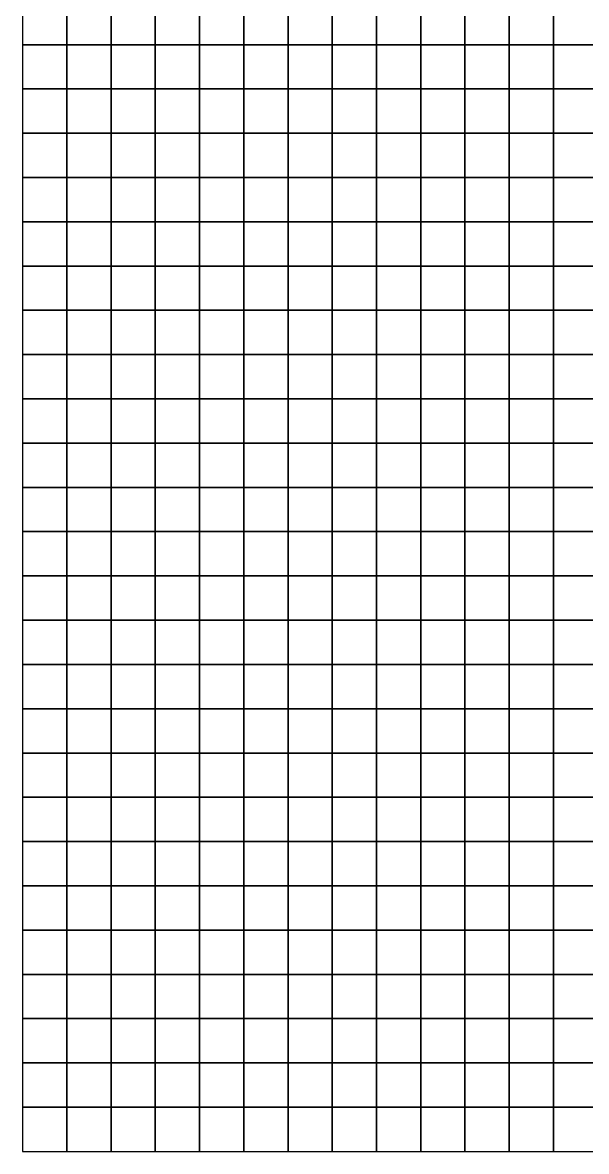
# Model space of a CAD drawing. Extents: x -32000 to 32000, y -32000 to 32000.
# Drawn here: x -32000 to -23843, y -32000 to -15680 of the extents above; entities that cross this region are included whole.
import ezdxf

# ---------------------------------------------------------------- set-up
doc = ezdxf.new("R2010")
doc.units = 0

msp = doc.modelspace()

# ---------------------------------------------------------------- linework, layer by layer
at = {"color": 1}
for points in [[(-32000, -16000, 2635.1624), (-31360, -16000, 2766.6499), (-31360, -15360, 3303.8101), (-32000, -15360, 3320.6775)], [(-31360, -16000, 2766.6499), (-30720, -16000, 2828.7222), (-30720, -15360, 3197.3323), (-31360, -15360, 3303.8101)], [(-30720, -16000, 2828.7222), (-30080, -16000, 2791.2202), (-30080, -15360, 3045.073), (-30720, -15360, 3197.3323)], [(-30080, -16000, 2791.2202), (-29440, -16000, 3017.7126), (-29440, -15360, 3053.2815), (-30080, -15360, 3045.073)], [(-29440, -16000, 3017.7126), (-28800, -16000, 3171.7637), (-28800, -15360, 3260.9485), (-29440, -15360, 3053.2815)], [(-28800, -16000, 3171.7637), (-28160, -16000, 3286.0833), (-28160, -15360, 3488.8408), (-28800, -15360, 3260.9485)], [(-28160, -16000, 3286.0833), (-27520, -16000, 3586.0623), (-27520, -15360, 3724.9661), (-28160, -15360, 3488.8408)], [(-27520, -16000, 3586.0623), (-26880, -16000, 3693.4944), (-26880, -15360, 3930.1296), (-27520, -15360, 3724.9661)], [(-26880, -16000, 3693.4944), (-26240, -16000, 3745.7793), (-26240, -15360, 3999.802), (-26880, -15360, 3930.1296)], [(-26240, -16000, 3745.7793), (-25600, -16000, 3843.0664), (-25600, -15360, 4103.1025), (-26240, -15360, 3999.802)], [(-25600, -16000, 3843.0664), (-24960, -16000, 3843.2073), (-24960, -15360, 4181.2002), (-25600, -15360, 4103.1025)], [(-24960, -16000, 3843.2073), (-24320, -16000, 3717.4595), (-24320, -15360, 4081.2012), (-24960, -15360, 4181.2002)], [(-24320, -16000, 3717.4595), (-23680, -16000, 3748.7996), (-23680, -15360, 4045.6748), (-24320, -15360, 4081.2012)], [(-32000, -16640, 2179.1272), (-31360, -16640, 2347.6685), (-31360, -16000, 2766.6499), (-32000, -16000, 2635.1624)], [(-31360, -16640, 2347.6685), (-30720, -16640, 2486.5962), (-30720, -16000, 2828.7222), (-31360, -16000, 2766.6499)], [(-30720, -16640, 2486.5962), (-30080, -16640, 2648.5566), (-30080, -16000, 2791.2202), (-30720, -16000, 2828.7222)], [(-30080, -16640, 2648.5566), (-29440, -16640, 2890.4397), (-29440, -16000, 3017.7126), (-30080, -16000, 2791.2202)], [(-29440, -16640, 2890.4397), (-28800, -16640, 3027.1084), (-28800, -16000, 3171.7637), (-29440, -16000, 3017.7126)], [(-28800, -16640, 3027.1084), (-28160, -16640, 3126.6509), (-28160, -16000, 3286.0833), (-28800, -16000, 3171.7637)], [(-28160, -16640, 3126.6509), (-27520, -16640, 3395.0874), (-27520, -16000, 3586.0623), (-28160, -16000, 3286.0833)], [(-27520, -16640, 3395.0874), (-26880, -16640, 3554.998), (-26880, -16000, 3693.4944), (-27520, -16000, 3586.0623)], [(-26880, -16640, 3554.998), (-26240, -16640, 3666.8621), (-26240, -16000, 3745.7793), (-26880, -16000, 3693.4944)], [(-26240, -16640, 3666.8621), (-25600, -16640, 3600.9482), (-25600, -16000, 3843.0664), (-26240, -16000, 3745.7793)], [(-25600, -16640, 3600.9482), (-24960, -16640, 3524.147), (-24960, -16000, 3843.2073), (-25600, -16000, 3843.0664)], [(-24960, -16640, 3524.147), (-24320, -16640, 3605.498), (-24320, -16000, 3717.4595), (-24960, -16000, 3843.2073)], [(-24320, -16640, 3605.498), (-23680, -16640, 3664.2593), (-23680, -16000, 3748.7996), (-24320, -16000, 3717.4595)], [(-32000, -17280, 1992.7043), (-31360, -17280, 2044.0823), (-31360, -16640, 2347.6685), (-32000, -16640, 2179.1272)], [(-31360, -17280, 2044.0823), (-30720, -17280, 2149.4285), (-30720, -16640, 2486.5962), (-31360, -16640, 2347.6685)], [(-30720, -17280, 2149.4285), (-30080, -17280, 2478.9041), (-30080, -16640, 2648.5566), (-30720, -16640, 2486.5962)], [(-30080, -17280, 2478.9041), (-29440, -17280, 2741.6753), (-29440, -16640, 2890.4397), (-30080, -16640, 2648.5566)], [(-29440, -17280, 2741.6753), (-28800, -17280, 2838.835), (-28800, -16640, 3027.1084), (-29440, -16640, 2890.4397)], [(-28800, -17280, 2838.835), (-28160, -17280, 2925.929), (-28160, -16640, 3126.6509), (-28800, -16640, 3027.1084)], [(-28160, -17280, 2925.929), (-27520, -17280, 3121.9883), (-27520, -16640, 3395.0874), (-28160, -16640, 3126.6509)], [(-27520, -17280, 3121.9883), (-26880, -17280, 3324.8975), (-26880, -16640, 3554.998), (-27520, -16640, 3395.0874)], [(-26880, -17280, 3324.8975), (-26240, -17280, 3368.9331), (-26240, -16640, 3666.8621), (-26880, -16640, 3554.998)], [(-26240, -17280, 3368.9331), (-25600, -17280, 3246.5984), (-25600, -16640, 3600.9482), (-26240, -16640, 3666.8621)], [(-25600, -17280, 3246.5984), (-24960, -17280, 3285.8726), (-24960, -16640, 3524.147), (-25600, -16640, 3600.9482)], [(-24960, -17280, 3285.8726), (-24320, -17280, 3444.2859), (-24320, -16640, 3605.498), (-24960, -16640, 3524.147)], [(-24320, -17280, 3444.2859), (-23680, -17280, 3509.0474), (-23680, -16640, 3664.2593), (-24320, -16640, 3605.498)], [(-32000, -17920, 1820.639), (-31360, -17920, 1915.8016), (-31360, -17280, 2044.0823), (-32000, -17280, 1992.7043)], [(-31360, -17920, 1915.8016), (-30720, -17920, 2104.6169), (-30720, -17280, 2149.4285), (-31360, -17280, 2044.0823)], [(-30720, -17920, 2104.6169), (-30080, -17920, 2417.0493), (-30080, -17280, 2478.9041), (-30720, -17280, 2149.4285)], [(-30080, -17920, 2417.0493), (-29440, -17920, 2565.1345), (-29440, -17280, 2741.6753), (-30080, -17280, 2478.9041)], [(-29440, -17920, 2565.1345), (-28800, -17920, 2552.416), (-28800, -17280, 2838.835), (-29440, -17280, 2741.6753)], [(-28800, -17920, 2552.416), (-28160, -17920, 2614.6868), (-28160, -17280, 2925.929), (-28800, -17280, 2838.835)], [(-28160, -17920, 2614.6868), (-27520, -17920, 2839.8083), (-27520, -17280, 3121.9883), (-28160, -17280, 2925.929)], [(-27520, -17920, 2839.8083), (-26880, -17920, 3054.9551), (-26880, -17280, 3324.8975), (-27520, -17280, 3121.9883)], [(-26880, -17920, 3054.9551), (-26240, -17920, 2977.502), (-26240, -17280, 3368.9331), (-26880, -17280, 3324.8975)], [(-26240, -17920, 2977.502), (-25600, -17920, 2912.708), (-25600, -17280, 3246.5984), (-26240, -17280, 3368.9331)], [(-25600, -17920, 2912.708), (-24960, -17920, 2954.3164), (-24960, -17280, 3285.8726), (-25600, -17280, 3246.5984)], [(-24960, -17920, 2954.3164), (-24320, -17920, 2944.5352), (-24320, -17280, 3444.2859), (-24960, -17280, 3285.8726)], [(-24320, -17920, 2944.5352), (-23680, -17920, 2947.7673), (-23680, -17280, 3509.0474), (-24320, -17280, 3444.2859)], [(-32000, -18560, 1554.5594), (-31360, -18560, 1820.991), (-31360, -17920, 1915.8016), (-32000, -17920, 1820.639)], [(-31360, -18560, 1820.991), (-30720, -18560, 2201.5264), (-30720, -17920, 2104.6169), (-31360, -17920, 1915.8016)], [(-30720, -18560, 2201.5264), (-30080, -18560, 2444.4785), (-30080, -17920, 2417.0493), (-30720, -17920, 2104.6169)], [(-30080, -18560, 2444.4785), (-29440, -18560, 2414.1841), (-29440, -17920, 2565.1345), (-30080, -17920, 2417.0493)], [(-29440, -18560, 2414.1841), (-28800, -18560, 2361.1555), (-28800, -17920, 2552.416), (-29440, -17920, 2565.1345)], [(-28800, -18560, 2361.1555), (-28160, -18560, 2355.9111), (-28160, -17920, 2614.6868), (-28800, -17920, 2552.416)], [(-28160, -18560, 2355.9111), (-27520, -18560, 2545.9097), (-27520, -17920, 2839.8083), (-28160, -17920, 2614.6868)], [(-27520, -18560, 2545.9097), (-26880, -18560, 2787.2581), (-26880, -17920, 3054.9551), (-27520, -17920, 2839.8083)], [(-26880, -18560, 2787.2581), (-26240, -18560, 2785.5183), (-26240, -17920, 2977.502), (-26880, -17920, 3054.9551)], [(-26240, -18560, 2785.5183), (-25600, -18560, 2743.2114), (-25600, -17920, 2912.708), (-26240, -17920, 2977.502)], [(-25600, -18560, 2743.2114), (-24960, -18560, 2629.1038), (-24960, -17920, 2954.3164), (-25600, -17920, 2912.708)], [(-24960, -18560, 2629.1038), (-24320, -18560, 2481.7878), (-24320, -17920, 2944.5352), (-24960, -17920, 2954.3164)], [(-24320, -18560, 2481.7878), (-23680, -18560, 2441.1084), (-23680, -17920, 2947.7673), (-24320, -17920, 2944.5352)], [(-32000, -19200, 1438.3431), (-31360, -19200, 1573.5419), (-31360, -18560, 1820.991), (-32000, -18560, 1554.5594)], [(-31360, -19200, 1573.5419), (-30720, -19200, 1989.8025), (-30720, -18560, 2201.5264), (-31360, -18560, 1820.991)], [(-30720, -19200, 1989.8025), (-30080, -19200, 2333.8008), (-30080, -18560, 2444.4785), (-30720, -18560, 2201.5264)], [(-30080, -19200, 2333.8008), (-29440, -19200, 2337.0007), (-29440, -18560, 2414.1841), (-30080, -18560, 2444.4785)], [(-29440, -19200, 2337.0007), (-28800, -19200, 2341.6592), (-28800, -18560, 2361.1555), (-29440, -18560, 2414.1841)], [(-28800, -19200, 2341.6592), (-28160, -19200, 2340.1711), (-28160, -18560, 2355.9111), (-28800, -18560, 2361.1555)], [(-28160, -19200, 2340.1711), (-27520, -19200, 2383.8999), (-27520, -18560, 2545.9097), (-28160, -18560, 2355.9111)], [(-27520, -19200, 2383.8999), (-26880, -19200, 2485.717), (-26880, -18560, 2787.2581), (-27520, -18560, 2545.9097)], [(-26880, -19200, 2485.717), (-26240, -19200, 2543.3257), (-26240, -18560, 2785.5183), (-26880, -18560, 2787.2581)], [(-26240, -19200, 2543.3257), (-25600, -19200, 2497.9692), (-25600, -18560, 2743.2114), (-26240, -18560, 2785.5183)], [(-25600, -19200, 2497.9692), (-24960, -19200, 2370.0408), (-24960, -18560, 2629.1038), (-25600, -18560, 2743.2114)], [(-24960, -19200, 2370.0408), (-24320, -19200, 2326.447), (-24320, -18560, 2481.7878), (-24960, -18560, 2629.1038)], [(-24320, -19200, 2326.447), (-23680, -19200, 2371.0427), (-23680, -18560, 2441.1084), (-24320, -18560, 2481.7878)], [(-32000, -19840, 1272.8424), (-31360, -19840, 1481.1476), (-31360, -19200, 1573.5419), (-32000, -19200, 1438.3431)], [(-31360, -19840, 1481.1476), (-30720, -19840, 1961.8408), (-30720, -19200, 1989.8025), (-31360, -19200, 1573.5419)], [(-30720, -19840, 1961.8408), (-30080, -19840, 2372.6895), (-30080, -19200, 2333.8008), (-30720, -19200, 1989.8025)], [(-30080, -19840, 2372.6895), (-29440, -19840, 2396.9167), (-29440, -19200, 2337.0007), (-30080, -19200, 2333.8008)], [(-29440, -19840, 2396.9167), (-28800, -19840, 2395.7776), (-28800, -19200, 2341.6592), (-29440, -19200, 2337.0007)], [(-28800, -19840, 2395.7776), (-28160, -19840, 2373.7009), (-28160, -19200, 2340.1711), (-28800, -19200, 2341.6592)], [(-28160, -19840, 2373.7009), (-27520, -19840, 2312.8708), (-27520, -19200, 2383.8999), (-28160, -19200, 2340.1711)], [(-27520, -19840, 2312.8708), (-26880, -19840, 2314.1963), (-26880, -19200, 2485.717), (-27520, -19200, 2383.8999)], [(-26880, -19840, 2314.1963), (-26240, -19840, 2315.5217), (-26240, -19200, 2543.3257), (-26880, -19200, 2485.717)], [(-26240, -19840, 2315.5217), (-25600, -19840, 2318.7217), (-25600, -19200, 2497.9692), (-26240, -19200, 2543.3257)], [(-25600, -19840, 2318.7217), (-24960, -19840, 2321.9216), (-24960, -19200, 2370.0408), (-25600, -19200, 2497.9692)], [(-24960, -19840, 2321.9216), (-24320, -19840, 2325.1216), (-24320, -19200, 2326.447), (-24960, -19200, 2370.0408)], [(-24320, -19840, 2325.1216), (-23680, -19840, 2343.7415), (-23680, -19200, 2371.0427), (-24320, -19200, 2326.447)], [(-32000, -20480, 891.4971), (-31360, -20480, 1326.3695), (-31360, -19840, 1481.1476), (-32000, -19840, 1272.8424)], [(-31360, -20480, 1326.3695), (-30720, -20480, 1981.4779), (-30720, -19840, 1961.8408), (-31360, -19840, 1481.1476)], [(-30720, -20480, 1981.4779), (-30080, -20480, 2544.2131), (-30080, -19840, 2372.6895), (-30720, -19840, 1961.8408)], [(-30080, -20480, 2544.2131), (-29440, -20480, 2585.8882), (-29440, -19840, 2396.9167), (-30080, -19840, 2372.6895)], [(-29440, -20480, 2585.8882), (-28800, -20480, 2426.5593), (-28800, -19840, 2395.7776), (-29440, -19840, 2396.9167)], [(-28800, -20480, 2426.5593), (-28160, -20480, 2340.0908), (-28160, -19840, 2373.7009), (-28800, -19840, 2395.7776)], [(-28160, -20480, 2340.0908), (-27520, -20480, 2309.6709), (-27520, -19840, 2312.8708), (-28160, -19840, 2373.7009)], [(-27520, -20480, 2309.6709), (-26880, -20480, 2310.9963), (-26880, -19840, 2314.1963), (-27520, -19840, 2312.8708)], [(-26880, -20480, 2310.9963), (-26240, -20480, 2314.1963), (-26240, -19840, 2315.5217), (-26880, -19840, 2314.1963)], [(-26240, -20480, 2314.1963), (-25600, -20480, 2317.3962), (-25600, -19840, 2318.7217), (-26240, -19840, 2315.5217)], [(-25600, -20480, 2317.3962), (-24960, -20480, 2320.5962), (-24960, -19840, 2321.9216), (-25600, -19840, 2318.7217)], [(-24960, -20480, 2320.5962), (-24320, -20480, 2323.7961), (-24320, -19840, 2325.1216), (-24960, -19840, 2321.9216)], [(-24320, -20480, 2323.7961), (-23680, -20480, 2326.9961), (-23680, -19840, 2343.7415), (-24320, -19840, 2325.1216)], [(-32000, -21120, 1183.9825), (-31360, -21120, 1577.4402), (-31360, -20480, 1326.3695), (-32000, -20480, 891.4971)], [(-31360, -21120, 1577.4402), (-30720, -21120, 2180.3669), (-30720, -20480, 1981.4779), (-31360, -20480, 1326.3695)], [(-30720, -21120, 2180.3669), (-30080, -21120, 2721.2285), (-30080, -20480, 2544.2131), (-30720, -20480, 1981.4779)], [(-30080, -21120, 2721.2285), (-29440, -21120, 2689.6436), (-29440, -20480, 2585.8882), (-30080, -20480, 2544.2131)], [(-29440, -21120, 2689.6436), (-28800, -21120, 2384.5879), (-28800, -20480, 2426.5593), (-29440, -20480, 2585.8882)], [(-28800, -21120, 2384.5879), (-28160, -21120, 2305.1455), (-28160, -20480, 2340.0908), (-28800, -20480, 2426.5593)], [(-28160, -21120, 2305.1455), (-27520, -21120, 2306.4709), (-27520, -20480, 2309.6709), (-28160, -20480, 2340.0908)], [(-27520, -21120, 2306.4709), (-26880, -21120, 2309.6709), (-26880, -20480, 2310.9963), (-27520, -20480, 2309.6709)], [(-26880, -21120, 2309.6709), (-26240, -21120, 2312.8708), (-26240, -20480, 2314.1963), (-26880, -20480, 2310.9963)], [(-26240, -21120, 2312.8708), (-25600, -21120, 2316.0708), (-25600, -20480, 2317.3962), (-26240, -20480, 2314.1963)], [(-25600, -21120, 2316.0708), (-24960, -21120, 2319.2708), (-24960, -20480, 2320.5962), (-25600, -20480, 2317.3962)], [(-24960, -21120, 2319.2708), (-24320, -21120, 2322.4707), (-24320, -20480, 2323.7961), (-24960, -20480, 2320.5962)], [(-24320, -21120, 2322.4707), (-23680, -21120, 2325.6707), (-23680, -20480, 2326.9961), (-24320, -20480, 2323.7961)], [(-32000, -21760, 1876.6901), (-31360, -21760, 2084.8608), (-31360, -21120, 1577.4402), (-32000, -21120, 1183.9825)], [(-31360, -21760, 2084.8608), (-30720, -21760, 2351.2424), (-30720, -21120, 2180.3669), (-31360, -21120, 1577.4402)], [(-30720, -21760, 2351.2424), (-30080, -21760, 2569.094), (-30080, -21120, 2721.2285), (-30720, -21120, 2180.3669)], [(-30080, -21760, 2569.094), (-29440, -21760, 2495.5117), (-29440, -21120, 2689.6436), (-30080, -21120, 2721.2285)], [(-29440, -21760, 2495.5117), (-28800, -21760, 2300.6201), (-28800, -21120, 2384.5879), (-29440, -21120, 2689.6436)], [(-28800, -21760, 2300.6201), (-28160, -21760, 2301.9456), (-28160, -21120, 2305.1455), (-28800, -21120, 2384.5879)], [(-28160, -21760, 2301.9456), (-27520, -21760, 2305.1455), (-27520, -21120, 2306.4709), (-28160, -21120, 2305.1455)], [(-27520, -21760, 2305.1455), (-26880, -21760, 2308.3455), (-26880, -21120, 2309.6709), (-27520, -21120, 2306.4709)], [(-26880, -21760, 2308.3455), (-26240, -21760, 2311.5454), (-26240, -21120, 2312.8708), (-26880, -21120, 2309.6709)], [(-26240, -21760, 2311.5454), (-25600, -21760, 2314.7454), (-25600, -21120, 2316.0708), (-26240, -21120, 2312.8708)], [(-25600, -21760, 2314.7454), (-24960, -21760, 2317.9453), (-24960, -21120, 2319.2708), (-25600, -21120, 2316.0708)], [(-24960, -21760, 2317.9453), (-24320, -21760, 2321.1453), (-24320, -21120, 2322.4707), (-24960, -21120, 2319.2708)], [(-24320, -21760, 2321.1453), (-23680, -21760, 2324.3452), (-23680, -21120, 2325.6707), (-24320, -21120, 2322.4707)], [(-32000, -22400, 2322.1255), (-31360, -22400, 2291.2322), (-31360, -21760, 2084.8608), (-32000, -21760, 1876.6901)], [(-31360, -22400, 2291.2322), (-30720, -22400, 2266.5605), (-30720, -21760, 2351.2424), (-31360, -21760, 2084.8608)], [(-30720, -22400, 2266.5605), (-30080, -22400, 2319.6711), (-30080, -21760, 2569.094), (-30720, -21760, 2351.2424)], [(-30080, -22400, 2319.6711), (-29440, -22400, 2316.1633), (-29440, -21760, 2495.5117), (-30080, -21760, 2569.094)], [(-29440, -22400, 2316.1633), (-28800, -22400, 2297.4202), (-28800, -21760, 2300.6201), (-29440, -21760, 2495.5117)], [(-28800, -22400, 2297.4202), (-28160, -22400, 2300.6201), (-28160, -21760, 2301.9456), (-28800, -21760, 2300.6201)], [(-28160, -22400, 2300.6201), (-27520, -22400, 2303.8201), (-27520, -21760, 2305.1455), (-28160, -21760, 2301.9456)], [(-27520, -22400, 2303.8201), (-26880, -22400, 2307.02), (-26880, -21760, 2308.3455), (-27520, -21760, 2305.1455)], [(-26880, -22400, 2307.02), (-26240, -22400, 2310.22), (-26240, -21760, 2311.5454), (-26880, -21760, 2308.3455)], [(-26240, -22400, 2310.22), (-25600, -22400, 2313.4199), (-25600, -21760, 2314.7454), (-26240, -21760, 2311.5454)], [(-25600, -22400, 2313.4199), (-24960, -22400, 2316.6199), (-24960, -21760, 2317.9453), (-25600, -21760, 2314.7454)], [(-24960, -22400, 2316.6199), (-24320, -22400, 2319.8198), (-24320, -21760, 2321.1453), (-24960, -21760, 2317.9453)], [(-24320, -22400, 2319.8198), (-23680, -22400, 2323.0198), (-23680, -21760, 2324.3452), (-24320, -21760, 2321.1453)], [(-32000, -23040, 2678.9956), (-31360, -23040, 2563.9448), (-31360, -22400, 2291.2322), (-32000, -22400, 2322.1255)], [(-31360, -23040, 2563.9448), (-30720, -23040, 2380.0513), (-30720, -22400, 2266.5605), (-31360, -22400, 2291.2322)], [(-30720, -23040, 2380.0513), (-30080, -23040, 2289.6948), (-30080, -22400, 2319.6711), (-30720, -22400, 2266.5605)], [(-30080, -23040, 2289.6948), (-29440, -23040, 2292.8948), (-29440, -22400, 2316.1633), (-30080, -22400, 2319.6711)], [(-29440, -23040, 2292.8948), (-28800, -23040, 2296.0947), (-28800, -22400, 2297.4202), (-29440, -22400, 2316.1633)], [(-28800, -23040, 2296.0947), (-28160, -23040, 2299.2947), (-28160, -22400, 2300.6201), (-28800, -22400, 2297.4202)], [(-28160, -23040, 2299.2947), (-27520, -23040, 2302.4946), (-27520, -22400, 2303.8201), (-28160, -22400, 2300.6201)], [(-27520, -23040, 2302.4946), (-26880, -23040, 2305.6946), (-26880, -22400, 2307.02), (-27520, -22400, 2303.8201)], [(-26880, -23040, 2305.6946), (-26240, -23040, 2308.8945), (-26240, -22400, 2310.22), (-26880, -22400, 2307.02)], [(-26240, -23040, 2308.8945), (-25600, -23040, 2312.0945), (-25600, -22400, 2313.4199), (-26240, -22400, 2310.22)], [(-25600, -23040, 2312.0945), (-24960, -23040, 2315.2944), (-24960, -22400, 2316.6199), (-25600, -22400, 2313.4199)], [(-24960, -23040, 2315.2944), (-24320, -23040, 2318.4944), (-24320, -22400, 2319.8198), (-24960, -22400, 2316.6199)], [(-24320, -23040, 2318.4944), (-23680, -23040, 2430.8079), (-23680, -22400, 2323.0198), (-24320, -22400, 2319.8198)], [(-32000, -23680, 2800.8296), (-31360, -23680, 2712.5188), (-31360, -23040, 2563.9448), (-32000, -23040, 2678.9956)], [(-31360, -23680, 2712.5188), (-30720, -23680, 2484.9033), (-30720, -23040, 2380.0513), (-31360, -23040, 2563.9448)], [(-30720, -23680, 2484.9033), (-30080, -23680, 2292.8948), (-30080, -23040, 2289.6948), (-30720, -23040, 2380.0513)], [(-30080, -23680, 2292.8948), (-29440, -23680, 2294.2202), (-29440, -23040, 2292.8948), (-30080, -23040, 2289.6948)], [(-29440, -23680, 2294.2202), (-28800, -23680, 2297.4202), (-28800, -23040, 2296.0947), (-29440, -23040, 2292.8948)], [(-28800, -23680, 2297.4202), (-28160, -23680, 2300.6201), (-28160, -23040, 2299.2947), (-28800, -23040, 2296.0947)], [(-28160, -23680, 2300.6201), (-27520, -23680, 2303.8201), (-27520, -23040, 2302.4946), (-28160, -23040, 2299.2947)], [(-27520, -23680, 2303.8201), (-26880, -23680, 2307.02), (-26880, -23040, 2305.6946), (-27520, -23040, 2302.4946)], [(-26880, -23680, 2307.02), (-26240, -23680, 2310.22), (-26240, -23040, 2308.8945), (-26880, -23040, 2305.6946)], [(-26240, -23680, 2310.22), (-25600, -23680, 2313.4199), (-25600, -23040, 2312.0945), (-26240, -23040, 2308.8945)], [(-25600, -23680, 2313.4199), (-24960, -23680, 2316.6199), (-24960, -23040, 2315.2944), (-25600, -23040, 2312.0945)], [(-24960, -23680, 2316.6199), (-24320, -23680, 2319.8198), (-24320, -23040, 2318.4944), (-24960, -23040, 2315.2944)], [(-24320, -23680, 2319.8198), (-23680, -23680, 2526.3606), (-23680, -23040, 2430.8079), (-24320, -23040, 2318.4944)], [(-32000, -24320, 2959.9028), (-31360, -24320, 2711.7244), (-31360, -23680, 2712.5188), (-32000, -23680, 2800.8296)], [(-31360, -24320, 2711.7244), (-30720, -24320, 2433.9285), (-30720, -23680, 2484.9033), (-31360, -23680, 2712.5188)], [(-30720, -24320, 2433.9285), (-30080, -24320, 2308.6377), (-30080, -23680, 2292.8948), (-30720, -23680, 2484.9033)], [(-30080, -24320, 2308.6377), (-29440, -24320, 2297.4202), (-29440, -23680, 2294.2202), (-30080, -23680, 2292.8948)], [(-29440, -24320, 2297.4202), (-28800, -24320, 2298.7456), (-28800, -23680, 2297.4202), (-29440, -23680, 2294.2202)], [(-28800, -24320, 2298.7456), (-28160, -24320, 2301.9456), (-28160, -23680, 2300.6201), (-28800, -23680, 2297.4202)], [(-28160, -24320, 2301.9456), (-27520, -24320, 2305.1455), (-27520, -23680, 2303.8201), (-28160, -23680, 2300.6201)], [(-27520, -24320, 2305.1455), (-26880, -24320, 2308.3455), (-26880, -23680, 2307.02), (-27520, -23680, 2303.8201)], [(-26880, -24320, 2308.3455), (-26240, -24320, 2311.5454), (-26240, -23680, 2310.22), (-26880, -23680, 2307.02)], [(-26240, -24320, 2311.5454), (-25600, -24320, 2314.7454), (-25600, -23680, 2313.4199), (-26240, -23680, 2310.22)], [(-25600, -24320, 2314.7454), (-24960, -24320, 2317.9453), (-24960, -23680, 2316.6199), (-25600, -23680, 2313.4199)], [(-24960, -24320, 2317.9453), (-24320, -24320, 2321.1453), (-24320, -23680, 2319.8198), (-24960, -23680, 2316.6199)], [(-24320, -24320, 2321.1453), (-23680, -24320, 2543.9998), (-23680, -23680, 2526.3606), (-24320, -23680, 2319.8198)], [(-32000, -24960, 3186.1155), (-31360, -24960, 2824.1145), (-31360, -24320, 2711.7244), (-32000, -24320, 2959.9028)], [(-31360, -24960, 2824.1145), (-30720, -24960, 2469.8225), (-30720, -24320, 2433.9285), (-31360, -24320, 2711.7244)], [(-30720, -24960, 2469.8225), (-30080, -24960, 2339.6812), (-30080, -24320, 2308.6377), (-30720, -24320, 2433.9285)], [(-30080, -24960, 2339.6812), (-29440, -24960, 2300.6201), (-29440, -24320, 2297.4202), (-30080, -24320, 2308.6377)], [(-29440, -24960, 2300.6201), (-28800, -24960, 2301.9456), (-28800, -24320, 2298.7456), (-29440, -24320, 2297.4202)], [(-28800, -24960, 2301.9456), (-28160, -24960, 2303.271), (-28160, -24320, 2301.9456), (-28800, -24320, 2298.7456)], [(-28160, -24960, 2303.271), (-27520, -24960, 2306.4709), (-27520, -24320, 2305.1455), (-28160, -24320, 2301.9456)], [(-27520, -24960, 2306.4709), (-26880, -24960, 2309.6709), (-26880, -24320, 2308.3455), (-27520, -24320, 2305.1455)], [(-26880, -24960, 2309.6709), (-26240, -24960, 2312.8708), (-26240, -24320, 2311.5454), (-26880, -24320, 2308.3455)], [(-26240, -24960, 2312.8708), (-25600, -24960, 2316.0708), (-25600, -24320, 2314.7454), (-26240, -24320, 2311.5454)], [(-25600, -24960, 2316.0708), (-24960, -24960, 2319.2708), (-24960, -24320, 2317.9453), (-25600, -24320, 2314.7454)], [(-24960, -24960, 2319.2708), (-24320, -24960, 2322.4707), (-24320, -24320, 2321.1453), (-24960, -24320, 2317.9453)], [(-24320, -24960, 2322.4707), (-23680, -24960, 2462.7705), (-23680, -24320, 2543.9998), (-24320, -24320, 2321.1453)], [(-32000, -25600, 3437.1189), (-31360, -25600, 3210.2073), (-31360, -24960, 2824.1145), (-32000, -24960, 3186.1155)], [(-31360, -25600, 3210.2073), (-30720, -25600, 2821.1909), (-30720, -24960, 2469.8225), (-31360, -24960, 2824.1145)], [(-30720, -25600, 2821.1909), (-30080, -25600, 2507.7449), (-30080, -24960, 2339.6812), (-30720, -24960, 2469.8225)], [(-30080, -25600, 2507.7449), (-29440, -25600, 2349.3982), (-29440, -24960, 2300.6201), (-30080, -24960, 2339.6812)], [(-29440, -25600, 2349.3982), (-28800, -25600, 2305.1455), (-28800, -24960, 2301.9456), (-29440, -24960, 2300.6201)], [(-28800, -25600, 2305.1455), (-28160, -25600, 2306.4709), (-28160, -24960, 2303.271), (-28800, -24960, 2301.9456)], [(-28160, -25600, 2306.4709), (-27520, -25600, 2307.7964), (-27520, -24960, 2306.4709), (-28160, -24960, 2303.271)], [(-27520, -25600, 2307.7964), (-26880, -25600, 2310.9963), (-26880, -24960, 2309.6709), (-27520, -24960, 2306.4709)], [(-26880, -25600, 2310.9963), (-26240, -25600, 2314.1963), (-26240, -24960, 2312.8708), (-26880, -24960, 2309.6709)], [(-26240, -25600, 2314.1963), (-25600, -25600, 2317.3962), (-25600, -24960, 2316.0708), (-26240, -24960, 2312.8708)], [(-25600, -25600, 2317.3962), (-24960, -25600, 2320.5962), (-24960, -24960, 2319.2708), (-25600, -24960, 2316.0708)], [(-24960, -25600, 2320.5962), (-24320, -25600, 2374.178), (-24320, -24960, 2322.4707), (-24960, -24960, 2319.2708)], [(-24320, -25600, 2374.178), (-23680, -25600, 2559.0383), (-23680, -24960, 2462.7705), (-24320, -24960, 2322.4707)], [(-32000, -26240, 3735.9172), (-31360, -26240, 3678.3218), (-31360, -25600, 3210.2073), (-32000, -25600, 3437.1189)], [(-31360, -26240, 3678.3218), (-30720, -26240, 3334.3105), (-30720, -25600, 2821.1909), (-31360, -25600, 3210.2073)], [(-30720, -26240, 3334.3105), (-30080, -26240, 2825.6169), (-30080, -25600, 2507.7449), (-30720, -25600, 2821.1909)], [(-30080, -26240, 2825.6169), (-29440, -26240, 2482.3953), (-29440, -25600, 2349.3982), (-30080, -25600, 2507.7449)], [(-29440, -26240, 2482.3953), (-28800, -26240, 2308.3455), (-28800, -25600, 2305.1455), (-29440, -25600, 2349.3982)], [(-28800, -26240, 2308.3455), (-28160, -26240, 2309.6709), (-28160, -25600, 2306.4709), (-28800, -25600, 2305.1455)], [(-28160, -26240, 2309.6709), (-27520, -26240, 2310.9963), (-27520, -25600, 2307.7964), (-28160, -25600, 2306.4709)], [(-27520, -26240, 2310.9963), (-26880, -26240, 2312.3218), (-26880, -25600, 2310.9963), (-27520, -25600, 2307.7964)], [(-26880, -26240, 2312.3218), (-26240, -26240, 2315.5217), (-26240, -25600, 2314.1963), (-26880, -25600, 2310.9963)], [(-26240, -26240, 2315.5217), (-25600, -26240, 2318.7217), (-25600, -25600, 2317.3962), (-26240, -25600, 2314.1963)], [(-25600, -26240, 2318.7217), (-24960, -26240, 2321.9216), (-24960, -25600, 2320.5962), (-25600, -25600, 2317.3962)], [(-24960, -26240, 2321.9216), (-24320, -26240, 2365.7056), (-24320, -25600, 2374.178), (-24960, -25600, 2320.5962)], [(-24320, -26240, 2365.7056), (-23680, -26240, 2534.1089), (-23680, -25600, 2559.0383), (-24320, -25600, 2374.178)], [(-32000, -26880, 3997.5208), (-31360, -26880, 3826.0708), (-31360, -26240, 3678.3218), (-32000, -26240, 3735.9172)], [(-31360, -26880, 3826.0708), (-30720, -26880, 3335.5647), (-30720, -26240, 3334.3105), (-31360, -26240, 3678.3218)], [(-30720, -26880, 3335.5647), (-30080, -26880, 2828.188), (-30080, -26240, 2825.6169), (-30720, -26240, 3334.3105)], [(-30080, -26880, 2828.188), (-29440, -26880, 2505.199), (-29440, -26240, 2482.3953), (-30080, -26240, 2825.6169)], [(-29440, -26880, 2505.199), (-28800, -26880, 2322.3179), (-28800, -26240, 2308.3455), (-29440, -26240, 2482.3953)], [(-28800, -26880, 2322.3179), (-28160, -26880, 2312.8708), (-28160, -26240, 2309.6709), (-28800, -26240, 2308.3455)], [(-28160, -26880, 2312.8708), (-27520, -26880, 2314.1963), (-27520, -26240, 2310.9963), (-28160, -26240, 2309.6709)], [(-27520, -26880, 2314.1963), (-26880, -26880, 2315.5217), (-26880, -26240, 2312.3218), (-27520, -26240, 2310.9963)], [(-26880, -26880, 2315.5217), (-26240, -26880, 2316.8469), (-26240, -26240, 2315.5217), (-26880, -26240, 2312.3218)], [(-26240, -26880, 2316.8469), (-25600, -26880, 2320.0469), (-25600, -26240, 2318.7217), (-26240, -26240, 2315.5217)], [(-25600, -26880, 2320.0469), (-24960, -26880, 2323.2471), (-24960, -26240, 2321.9216), (-25600, -26240, 2318.7217)], [(-24960, -26880, 2323.2471), (-24320, -26880, 2326.447), (-24320, -26240, 2365.7056), (-24960, -26240, 2321.9216)], [(-24320, -26880, 2326.447), (-23680, -26880, 2329.647), (-23680, -26240, 2534.1089), (-24320, -26240, 2365.7056)], [(-32000, -27520, 4137.8247), (-31360, -27520, 3689.4788), (-31360, -26880, 3826.0708), (-32000, -26880, 3997.5208)], [(-31360, -27520, 3689.4788), (-30720, -27520, 3030.0466), (-30720, -26880, 3335.5647), (-31360, -26880, 3826.0708)], [(-30720, -27520, 3030.0466), (-30080, -27520, 2773.5947), (-30080, -26880, 2828.188), (-30720, -26880, 3335.5647)], [(-30080, -27520, 2773.5947), (-29440, -27520, 2589.0122), (-29440, -26880, 2505.199), (-30080, -26880, 2828.188)], [(-29440, -27520, 2589.0122), (-28800, -27520, 2356.1116), (-28800, -26880, 2322.3179), (-29440, -26880, 2505.199)], [(-28800, -27520, 2356.1116), (-28160, -27520, 2316.0708), (-28160, -26880, 2312.8708), (-28800, -26880, 2322.3179)], [(-28160, -27520, 2316.0708), (-27520, -27520, 2317.3962), (-27520, -26880, 2314.1963), (-28160, -26880, 2312.8708)], [(-27520, -27520, 2317.3962), (-26880, -27520, 2318.7217), (-26880, -26880, 2315.5217), (-27520, -26880, 2314.1963)], [(-26880, -27520, 2318.7217), (-26240, -27520, 2320.0469), (-26240, -26880, 2316.8469), (-26880, -26880, 2315.5217)], [(-26240, -27520, 2320.0469), (-25600, -27520, 2321.3723), (-25600, -26880, 2320.0469), (-26240, -26880, 2316.8469)], [(-25600, -27520, 2321.3723), (-24960, -27520, 2324.5723), (-24960, -26880, 2323.2471), (-25600, -26880, 2320.0469)], [(-24960, -27520, 2324.5723), (-24320, -27520, 2327.7722), (-24320, -26880, 2326.447), (-24960, -26880, 2323.2471)], [(-24320, -27520, 2327.7722), (-23680, -27520, 2330.9722), (-23680, -26880, 2329.647), (-24320, -26880, 2326.447)], [(-32000, -28160, 3997.8774), (-31360, -28160, 3536.8064), (-31360, -27520, 3689.4788), (-32000, -27520, 4137.8247)], [(-31360, -28160, 3536.8064), (-30720, -28160, 3005.4675), (-30720, -27520, 3030.0466), (-31360, -27520, 3689.4788)], [(-30720, -28160, 3005.4675), (-30080, -28160, 2813.2673), (-30080, -27520, 2773.5947), (-30720, -27520, 3030.0466)], [(-30080, -28160, 2813.2673), (-29440, -28160, 2622.2297), (-29440, -27520, 2589.0122), (-30080, -27520, 2773.5947)], [(-29440, -28160, 2622.2297), (-28800, -28160, 2386.748), (-28800, -27520, 2356.1116), (-29440, -27520, 2589.0122)], [(-28800, -28160, 2386.748), (-28160, -28160, 2319.2708), (-28160, -27520, 2316.0708), (-28800, -27520, 2356.1116)], [(-28160, -28160, 2319.2708), (-27520, -28160, 2320.5962), (-27520, -27520, 2317.3962), (-28160, -27520, 2316.0708)], [(-27520, -28160, 2320.5962), (-26880, -28160, 2321.9216), (-26880, -27520, 2318.7217), (-27520, -27520, 2317.3962)], [(-26880, -28160, 2321.9216), (-26240, -28160, 2323.2471), (-26240, -27520, 2320.0469), (-26880, -27520, 2318.7217)], [(-26240, -28160, 2323.2471), (-25600, -28160, 2324.5723), (-25600, -27520, 2321.3723), (-26240, -27520, 2320.0469)], [(-25600, -28160, 2324.5723), (-24960, -28160, 2325.8979), (-24960, -27520, 2324.5723), (-25600, -27520, 2321.3723)], [(-24960, -28160, 2325.8979), (-24320, -28160, 2329.0979), (-24320, -27520, 2327.7722), (-24960, -27520, 2324.5723)], [(-24320, -28160, 2329.0979), (-23680, -28160, 2332.2976), (-23680, -27520, 2330.9722), (-24320, -27520, 2327.7722)], [(-32000, -28800, 3931.7009), (-31360, -28800, 3567.7971), (-31360, -28160, 3536.8064), (-32000, -28160, 3997.8774)], [(-31360, -28800, 3567.7971), (-30720, -28800, 3046.7854), (-30720, -28160, 3005.4675), (-31360, -28160, 3536.8064)], [(-30720, -28800, 3046.7854), (-30080, -28800, 2757.1111), (-30080, -28160, 2813.2673), (-30720, -28160, 3005.4675)], [(-30080, -28800, 2757.1111), (-29440, -28800, 2685.1531), (-29440, -28160, 2622.2297), (-30080, -28160, 2813.2673)], [(-29440, -28800, 2685.1531), (-28800, -28800, 2484.9438), (-28800, -28160, 2386.748), (-29440, -28160, 2622.2297)], [(-28800, -28800, 2484.9438), (-28160, -28800, 2322.4707), (-28160, -28160, 2319.2708), (-28800, -28160, 2386.748)], [(-28160, -28800, 2322.4707), (-27520, -28800, 2323.7961), (-27520, -28160, 2320.5962), (-28160, -28160, 2319.2708)], [(-27520, -28800, 2323.7961), (-26880, -28800, 2325.1216), (-26880, -28160, 2321.9216), (-27520, -28160, 2320.5962)], [(-26880, -28800, 2325.1216), (-26240, -28800, 2326.447), (-26240, -28160, 2323.2471), (-26880, -28160, 2321.9216)], [(-26240, -28800, 2326.447), (-25600, -28800, 2327.7722), (-25600, -28160, 2324.5723), (-26240, -28160, 2323.2471)], [(-25600, -28800, 2327.7722), (-24960, -28800, 2329.0979), (-24960, -28160, 2325.8979), (-25600, -28160, 2324.5723)], [(-24960, -28800, 2329.0979), (-24320, -28800, 2330.4233), (-24320, -28160, 2329.0979), (-24960, -28160, 2325.8979)], [(-24320, -28800, 2330.4233), (-23680, -28800, 2483.6426), (-23680, -28160, 2332.2976), (-24320, -28160, 2329.0979)], [(-32000, -29440, 4230.415), (-31360, -29440, 3855.0964), (-31360, -28800, 3567.7971), (-32000, -28800, 3931.7009)], [(-31360, -29440, 3855.0964), (-30720, -29440, 3207.8706), (-30720, -28800, 3046.7854), (-31360, -28800, 3567.7971)], [(-30720, -29440, 3207.8706), (-30080, -29440, 2907.3276), (-30080, -28800, 2757.1111), (-30720, -28800, 3046.7854)], [(-30080, -29440, 2907.3276), (-29440, -29440, 3019.3076), (-29440, -28800, 2685.1531), (-30080, -28800, 2757.1111)], [(-29440, -29440, 3019.3076), (-28800, -29440, 2783.0693), (-28800, -28800, 2484.9438), (-29440, -28800, 2685.1531)], [(-28800, -29440, 2783.0693), (-28160, -29440, 2445.7869), (-28160, -28800, 2322.4707), (-28800, -28800, 2484.9438)], [(-28160, -29440, 2445.7869), (-27520, -29440, 2326.9961), (-27520, -28800, 2323.7961), (-28160, -28800, 2322.4707)], [(-27520, -29440, 2326.9961), (-26880, -29440, 2328.3215), (-26880, -28800, 2325.1216), (-27520, -28800, 2323.7961)], [(-26880, -29440, 2328.3215), (-26240, -29440, 2336.6643), (-26240, -28800, 2326.447), (-26880, -28800, 2325.1216)], [(-26240, -29440, 2336.6643), (-25600, -29440, 2330.9722), (-25600, -28800, 2327.7722), (-26240, -28800, 2326.447)], [(-25600, -29440, 2330.9722), (-24960, -29440, 2332.2976), (-24960, -28800, 2329.0979), (-25600, -28800, 2327.7722)], [(-24960, -29440, 2332.2976), (-24320, -29440, 2333.6233), (-24320, -28800, 2330.4233), (-24960, -28800, 2329.0979)], [(-24320, -29440, 2333.6233), (-23680, -29440, 2503.4143), (-23680, -28800, 2483.6426), (-24320, -28800, 2330.4233)], [(-32000, -30080, 4751.1133), (-31360, -30080, 4351.2051), (-31360, -29440, 3855.0964), (-32000, -29440, 4230.415)], [(-31360, -30080, 4351.2051), (-30720, -30080, 3679.1118), (-30720, -29440, 3207.8706), (-31360, -29440, 3855.0964)], [(-30720, -30080, 3679.1118), (-30080, -30080, 3470.8047), (-30080, -29440, 2907.3276), (-30720, -29440, 3207.8706)], [(-30080, -30080, 3470.8047), (-29440, -30080, 3497.061), (-29440, -29440, 3019.3076), (-30080, -29440, 2907.3276)], [(-29440, -30080, 3497.061), (-28800, -30080, 3165.3564), (-28800, -29440, 2783.0693), (-29440, -29440, 3019.3076)], [(-28800, -30080, 3165.3564), (-28160, -30080, 2815.4927), (-28160, -29440, 2445.7869), (-28800, -29440, 2783.0693)], [(-28160, -30080, 2815.4927), (-27520, -30080, 2529.896), (-27520, -29440, 2326.9961), (-28160, -29440, 2445.7869)], [(-27520, -30080, 2529.896), (-26880, -30080, 2466.2061), (-26880, -29440, 2328.3215), (-27520, -29440, 2326.9961)], [(-26880, -30080, 2466.2061), (-26240, -30080, 2500.3303), (-26240, -29440, 2336.6643), (-26880, -29440, 2328.3215)], [(-26240, -30080, 2500.3303), (-25600, -30080, 2396.9626), (-25600, -29440, 2330.9722), (-26240, -29440, 2336.6643)], [(-25600, -30080, 2396.9626), (-24960, -30080, 2335.4976), (-24960, -29440, 2332.2976), (-25600, -29440, 2330.9722)], [(-24960, -30080, 2335.4976), (-24320, -30080, 2336.8232), (-24320, -29440, 2333.6233), (-24960, -29440, 2332.2976)], [(-24320, -30080, 2336.8232), (-23680, -30080, 2465.2903), (-23680, -29440, 2503.4143), (-24320, -29440, 2333.6233)], [(-32000, -30720, 5450.1855), (-31360, -30720, 5127.9077), (-31360, -30080, 4351.2051), (-32000, -30080, 4751.1133)], [(-31360, -30720, 5127.9077), (-30720, -30720, 4604.6528), (-30720, -30080, 3679.1118), (-31360, -30080, 4351.2051)], [(-30720, -30720, 4604.6528), (-30080, -30720, 4320.7617), (-30080, -30080, 3470.8047), (-30720, -30080, 3679.1118)], [(-30080, -30720, 4320.7617), (-29440, -30720, 3985.2546), (-29440, -30080, 3497.061), (-30080, -30080, 3470.8047)], [(-29440, -30720, 3985.2546), (-28800, -30720, 3508.2759), (-28800, -30080, 3165.3564), (-29440, -30080, 3497.061)], [(-28800, -30720, 3508.2759), (-28160, -30720, 3188.3352), (-28160, -30080, 2815.4927), (-28800, -30080, 3165.3564)], [(-28160, -30720, 3188.3352), (-27520, -30720, 2918.0625), (-27520, -30080, 2529.896), (-28160, -30080, 2815.4927)], [(-27520, -30720, 2918.0625), (-26880, -30720, 2713.0818), (-26880, -30080, 2466.2061), (-27520, -30080, 2529.896)], [(-26880, -30720, 2713.0818), (-26240, -30720, 2639.4404), (-26240, -30080, 2500.3303), (-26880, -30080, 2466.2061)], [(-26240, -30720, 2639.4404), (-25600, -30720, 2494.0884), (-25600, -30080, 2396.9626), (-26240, -30080, 2500.3303)], [(-25600, -30720, 2494.0884), (-24960, -30720, 2338.6975), (-24960, -30080, 2335.4976), (-25600, -30080, 2396.9626)], [(-24960, -30720, 2338.6975), (-24320, -30720, 2340.0232), (-24320, -30080, 2336.8232), (-24960, -30080, 2335.4976)], [(-24320, -30720, 2340.0232), (-23680, -30720, 2455.7319), (-23680, -30080, 2465.2903), (-24320, -30080, 2336.8232)], [(-32000, -31360, 6111.9429), (-31360, -31360, 5889.1709), (-31360, -30720, 5127.9077), (-32000, -30720, 5450.1855)], [(-31360, -31360, 5889.1709), (-30720, -31360, 5463.0771), (-30720, -30720, 4604.6528), (-31360, -30720, 5127.9077)], [(-30720, -31360, 5463.0771), (-30080, -31360, 4965.125), (-30080, -30720, 4320.7617), (-30720, -30720, 4604.6528)], [(-30080, -31360, 4965.125), (-29440, -31360, 4419.7656), (-29440, -30720, 3985.2546), (-30080, -30720, 4320.7617)], [(-29440, -31360, 4419.7656), (-28800, -31360, 3835.0796), (-28800, -30720, 3508.2759), (-29440, -30720, 3985.2546)], [(-28800, -31360, 3835.0796), (-28160, -31360, 3412.5156), (-28160, -30720, 3188.3352), (-28800, -30720, 3508.2759)], [(-28160, -31360, 3412.5156), (-27520, -31360, 3211.5024), (-27520, -30720, 2918.0625), (-28160, -30720, 3188.3352)], [(-27520, -31360, 3211.5024), (-26880, -31360, 2881.6973), (-26880, -30720, 2713.0818), (-27520, -30720, 2918.0625)], [(-26880, -31360, 2881.6973), (-26240, -31360, 2660.5479), (-26240, -30720, 2639.4404), (-26880, -30720, 2713.0818)], [(-26240, -31360, 2660.5479), (-25600, -31360, 2573.6033), (-25600, -30720, 2494.0884), (-26240, -30720, 2639.4404)], [(-25600, -31360, 2573.6033), (-24960, -31360, 2376.8933), (-24960, -30720, 2338.6975), (-25600, -30720, 2494.0884)], [(-24960, -31360, 2376.8933), (-24320, -31360, 2343.2229), (-24320, -30720, 2340.0232), (-24960, -30720, 2338.6975)], [(-24320, -31360, 2343.2229), (-23680, -31360, 2498.863), (-23680, -30720, 2455.7319), (-24320, -30720, 2340.0232)], [(-32000, -32000, 6400), (-31360, -32000, 6129.9146), (-31360, -31360, 5889.1709), (-32000, -31360, 6111.9429)], [(-31360, -32000, 6129.9146), (-30720, -32000, 5605.1323), (-30720, -31360, 5463.0771), (-31360, -31360, 5889.1709)], [(-30720, -32000, 5605.1323), (-30080, -32000, 5033.0972), (-30080, -31360, 4965.125), (-30720, -31360, 5463.0771)], [(-30080, -32000, 5033.0972), (-29440, -32000, 4475.5713), (-29440, -31360, 4419.7656), (-30080, -31360, 4965.125)], [(-29440, -32000, 4475.5713), (-28800, -32000, 3883.0623), (-28800, -31360, 3835.0796), (-29440, -31360, 4419.7656)], [(-28800, -32000, 3883.0623), (-28160, -32000, 3486.8564), (-28160, -31360, 3412.5156), (-28800, -31360, 3835.0796)], [(-28160, -32000, 3486.8564), (-27520, -32000, 3286.8308), (-27520, -31360, 3211.5024), (-28160, -31360, 3412.5156)], [(-27520, -32000, 3286.8308), (-26880, -32000, 2865.5613), (-26880, -31360, 2881.6973), (-27520, -31360, 3211.5024)], [(-26880, -32000, 2865.5613), (-26240, -32000, 2660.6929), (-26240, -31360, 2660.5479), (-26880, -31360, 2881.6973)], [(-26240, -32000, 2660.6929), (-25600, -32000, 2616.4661), (-25600, -31360, 2573.6033), (-26240, -31360, 2660.5479)], [(-25600, -32000, 2616.4661), (-24960, -32000, 2468.7146), (-24960, -31360, 2376.8933), (-25600, -31360, 2573.6033)], [(-24960, -32000, 2468.7146), (-24320, -32000, 2387.0417), (-24320, -31360, 2343.2229), (-24960, -31360, 2376.8933)], [(-24320, -32000, 2387.0417), (-23680, -32000, 2556.6294), (-23680, -31360, 2498.863), (-24320, -31360, 2343.2229)]]:
    msp.add_3dface(points, dxfattribs=at)

doc.saveas('drawing.dxf')
